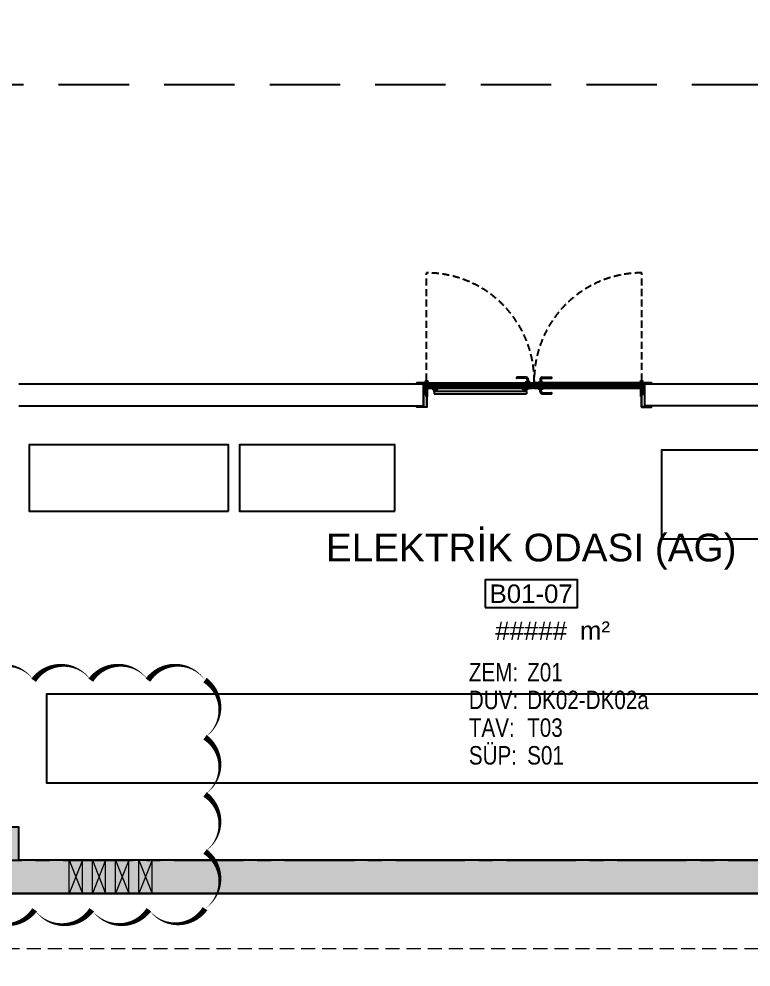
# Model space of a CAD drawing. Header units: millimetres. Extents: x -379292 to 1221486, y 92049 to 447512.
# Drawn here: x 123248 to 129855, y 99855 to 108412 of the extents above; entities that cross this region are included whole.
import ezdxf
from ezdxf.enums import TextEntityAlignment as Align
from ezdxf.lldxf.tags import DXFTag

# ---------------------------------------------------------------- set-up
doc = ezdxf.new("R2010")
doc.units = ezdxf.units.MM
doc.linetypes.add('CENTER', pattern=[2, 1.25, -0.25, 0.25, -0.25])
doc.linetypes.add('HIDDEN', pattern=[9.525, 6.35, -3.175])
for name, color, linetype in [('010-05', 1, 'Continuous'), ('05_AXIS', 211, 'CENTER'), ('05_DOOR', 2, 'Continuous'), ('05_EQUIPMENT', 1, 'Continuous'), ('05_HATCH 1', 101, 'Continuous'), ('05_HATCH CONCRETE', 141, 'Continuous'), ('05_HATCH SOLID-1', 252, 'Continuous'), ('05_HATCH SOLID-2', 253, 'Continuous'), ('05_MATERIAL TEXT', 112, 'Continuous'), ('05_PLASTER', 2, 'Continuous'), ('05_REV', 5, 'Continuous'), ('05_ROOM M2', 161, 'Continuous'), ('05_ROOM NAME', 153, 'Continuous'), ('05_ROOM NUMBER', 152, 'Continuous'), ('05_STEEL HIDDEN', 61, 'HIDDEN'), ('05_SYMBOL', 2, 'Continuous'), ('05_WALL', 3, 'Continuous'), ('08_POWER SYSTEM', 4, 'Continuous')]:
    doc.layers.add(name, color=color, linetype=linetype)
doc.layers.add('06_FORMWORK HIDDEN', color=252, linetype='HIDDEN2', lineweight=0)
doc.styles.add('DIM', font='arial.ttf')
doc.styles.add('YAZI-2', font='arial.ttf', dxfattribs={"height": 2})
doc.styles.add('YAZI-3', font='arial.ttf', dxfattribs={"height": 3})
tags = doc.linetypes.add('HIDDEN2', pattern=[0.1875, 0.125, -0.0625]).pattern_tags.tags
tags[6:7] = [DXFTag(74, 4), DXFTag(75, 0), DXFTag(340, '0'), DXFTag(46, 0.0), DXFTag(50, 0.0), DXFTag(44, 0.0), DXFTag(45, 0.0)]
tags[4:5] = [DXFTag(74, 4), DXFTag(75, 0), DXFTag(340, '0'), DXFTag(46, 0.0), DXFTag(50, 0.0), DXFTag(44, 0.0), DXFTag(45, 0.0)]

# ---------------------------------------------------------------- blocks, each defined once
blk = doc.blocks.new('202_Aks')
at = {"layer": '05_AXIS', "ltscale": 500}
blk.add_line((-5000, -177300), (142900, -177300), dxfattribs=at)
blk = doc.blocks.new('başlık')
at = {"layer": '05_MATERIAL TEXT', "style": 'DIM', "width": 0.8}
for s, p in [('ZEM:', (0, 50)), ('DUV:', (0, -100)), ('TAV:', (0, -250)), ('SÜP:', (0, -400))]:
    blk.add_text(s, height=100, dxfattribs=at).set_placement(p, align=Align.MIDDLE_LEFT)
blk = doc.blocks.new('MAHAL')
at = {"layer": '05_ROOM NUMBER'}
blk.add_lwpolyline([(-5.46, -10.75), (4.54, -10.75), (4.54, -7.75), (-5.46, -7.75)], close=True, dxfattribs=at)
at = {"layer": '05_HATCH SOLID-1', "xscale": 0.02, "yscale": 0.02, "zscale": 0.02}
blk.add_blockref('başlık', (-7.21, -18.75), dxfattribs=at)
at = {"layer": '05_MATERIAL TEXT', "style": 'DIM', "width": 0.8}
for tag, p in [('ZEMİN', (-0.89, -17.75)), ('DUVAR', (-0.89, -20.75)), ('TAVAN', (-0.89, -23.75)), ('SÜPÜRGELİK', (-0.89, -26.75))]:
    blk.add_attdef(tag, text='', height=2, dxfattribs=at).set_placement(p, align=Align.MIDDLE_LEFT)
at = {"layer": '05_ROOM M2', "insert": (6.45, -13.24), "char_height": 2, "attachment_point": 5, "style": 'YAZI-2'}
blk.add_mtext_dynamic_manual_height_columns('m²', width=6.9387, gutter_width=625, heights=[0], dxfattribs=at)
at = {"layer": '05_ROOM M2', "style": 'YAZI-2'}
blk.add_attdef('MAHALM2', text='', height=2, dxfattribs=at).set_placement((-0.46, -13.25), align=Align.MIDDLE_CENTER)
at = {"layer": '05_ROOM NAME', "style": 'YAZI-3'}
for tag, p in [('INGMAHALADI', (-0.46, 0.75)), ('TURMAHALADI', (-0.46, -4.25))]:
    blk.add_attdef(tag, text='', height=3, dxfattribs=at).set_placement(p, align=Align.MIDDLE_CENTER)
at = {"layer": '05_ROOM NUMBER', "style": 'YAZI-2'}
blk.add_attdef('MAHALNO', text='', height=2, dxfattribs=at).set_placement((-0.46, -9.25), align=Align.MIDDLE_CENTER)
blk = doc.blocks.new('VIDA')
at = {"layer": '05_EQUIPMENT'}
h = blk.add_hatch(dxfattribs=at)
h.set_pattern_fill('LINE', color=256, scale=0.1, angle=150, style=0)
h.set_pattern_definition([(330, (-3585.31887, 6072.20274), (0.03125, 0.05412658774), [])])
h.paths.add_polyline_path([(-0.09, -0.26), (-0.09, -1.74), (0.09, -1.74), (0.09, -0.26)])
h.paths.add_polyline_path([(-0.09, -0.26), (0.09, -0.26), (0, 0)])
for p, q in [((-0.09, -0.26), (0, 0)), ((0.09, -0.26), (0, 0)), ((-0.01, -2.02), (-0.18, -2.02)), ((0.09, -1.74), (-0.09, -1.74)), ((0.09, -1.95), (-0.09, -1.95)), ((0.01, -1.98), (-0.01, -1.98)), ((-0.01, -2.02), (-0.01, -1.98)), ((0.01, -2.02), (0.01, -1.98)), ((0.18, -2.02), (0.01, -2.02))]:
    blk.add_line(p, q, dxfattribs=at)
for points in [[(-0.18, -2.02), (-0.09, -1.95), (-0.09, -0.26)], [(0.18, -2.02), (0.09, -1.95), (0.09, -0.26)]]:
    blk.add_lwpolyline(points, dxfattribs=at)
blk = doc.blocks.new('*U83')
at = {"color": 8, "ltscale": 7}
for p, q in [((927.1, 60), (843.8, 60)), ((927.1, 50), (843.8, 50)), ((1072.9, 60), (1156.2, 60)), ((1072.9, 50), (1156.2, 50))]:
    blk.add_line(p, q, dxfattribs=at)
for centre, start, end in [((843.8, 55), 90, 270), ((1156.2, 55), 270, 90)]:
    blk.add_arc(centre, 5, start, end, dxfattribs=at)
at = {"color": 8}
blk.add_wipeout([(0, 0), (0, -206), (2000, -206), (2000, 0), (10, 0)], dxfattribs=at)
at = {"layer": '010-05', "ltscale": 7}
h = blk.add_hatch(dxfattribs=at)
h.set_pattern_fill('ANSI37', color=8, scale=0.1, angle=360, style=0)
h.set_pattern_definition([(45, (-20246.60925, -14802.3896), (-0.224506403, 0.224506403), []), (135, (-20246.60925, -14802.3896), (-0.224506403, -0.224506403), [])])
edge = h.paths.add_edge_path(flags=16)
edge.add_line((28.5, -46.7), (28.5, -55.3))
edge.add_line((28.5, -55.3), (21.5, -55.3))
edge.add_line((21.5, -55.3), (21.5, -49))
edge.add_arc((25.9, -50.6), 4.69, 56.54278, 159.2569, ccw=False)
edge = h.paths.add_edge_path()
edge.add_line((29.5, -45.1), (29.5, -56.3))
edge.add_line((29.5, -56.3), (20.5, -56.3))
edge.add_line((20.5, -56.3), (20.5, -42.5))
edge.add_line((20.5, -42.5), (34.2, -42.5))
edge.add_line((34.2, -42.5), (32.2, -43))
edge.add_arc((32.2, -45.8), 2.82, 91.10929, 165.59862)
edge = h.paths.add_edge_path(flags=16)
edge.add_arc((32.2, -45.8), 3.82, 143.46678, 165.59862, ccw=False)
edge.add_line((29.1, -43.5), (21.5, -43.5))
edge.add_line((21.5, -43.5), (21.5, -46.1))
edge.add_arc((25.7, -53.3), 8.25, 70.11032, 120.2945, ccw=False)
edge.add_line((28.5, -45.5), (28.5, -45.1))
edge.add_line((28.5, -45.1), (28.5, -44.8))
h = blk.add_hatch(dxfattribs=at)
h.set_pattern_fill('ANSI37', color=8, scale=0.1, angle=360, style=0)
h.set_pattern_definition([(135, (22246.60925, -14802.3896), (0.224506403, 0.224506403), []), (45, (22246.60925, -14802.3896), (0.224506403, -0.224506403), [])])
edge = h.paths.add_edge_path(flags=16)
edge.add_line((1971.5, -46.7), (1971.5, -55.3))
edge.add_line((1971.5, -55.3), (1978.5, -55.3))
edge.add_line((1978.5, -55.3), (1978.5, -49))
edge.add_arc((1974.1, -50.6), 4.69, 20.7431, 123.45722)
edge = h.paths.add_edge_path()
edge.add_line((1970.5, -45.1), (1970.5, -56.3))
edge.add_line((1970.5, -56.3), (1979.5, -56.3))
edge.add_line((1979.5, -56.3), (1979.5, -42.5))
edge.add_line((1979.5, -42.5), (1965.8, -42.5))
edge.add_line((1965.8, -42.5), (1967.8, -43))
edge.add_arc((1967.8, -45.8), 2.82, 14.40138, 88.89071, ccw=False)
edge = h.paths.add_edge_path(flags=16)
edge.add_arc((1967.8, -45.8), 3.82, 14.40138, 36.53322)
edge.add_line((1970.9, -43.5), (1978.5, -43.5))
edge.add_line((1978.5, -43.5), (1978.5, -46.1))
edge.add_arc((1974.3, -53.3), 8.25, 59.7055, 109.88968)
edge.add_line((1971.5, -45.5), (1971.5, -45.1))
edge.add_line((1971.5, -45.1), (1971.5, -44.8))
at = {"layer": '05_HATCH 1', "ltscale": 7}
h = blk.add_hatch(dxfattribs=at)
h.set_pattern_fill('HONEY', color=8, scale=15, angle=90, style=0)
h.set_pattern_definition([(270, (24591.2114, 3174525.0591), (-1.623797625, -2.8125), [1.875, -3.75]), (150, (24591.2114, 3174525.0591), (-1.62379763564, 2.81249999385), [1.875, -3.75]), (210, (24591.2114, 3174525.0591), (-3.24759526064, -6.15e-09), [-3.75, 1.875])])
h.paths.add_polyline_path([(978.3, -14.5), (981.6, -8.9), (31.6, -8.9), (33.7, -14.5)])
h = blk.add_hatch(dxfattribs=at)
h.set_pattern_fill('HONEY', color=8, scale=15, angle=90, style=0)
h.set_pattern_definition([(90, (24591.2114, -3174555.0591), (-1.623797625, 2.8125), [1.875, -3.75]), (210, (24591.2114, -3174555.0591), (-1.62379763564, -2.81249999385), [1.875, -3.75]), (150, (24591.2114, -3174555.0591), (-3.24759526064, 6.15e-09), [-3.75, 1.875])])
h.paths.add_polyline_path([(981.6, -21.1), (978.3, -15.5), (33.7, -15.5), (31.6, -21.1)])
h = blk.add_hatch(dxfattribs=at)
h.set_pattern_fill('HONEY', color=8, scale=15, angle=90, style=0)
h.set_pattern_definition([(270, (24341.2114, 3174525.0591), (-1.623797625, -2.8125), [1.875, -3.75]), (150, (24341.2114, 3174525.0591), (-1.62379763564, 2.81249999385), [1.875, -3.75]), (210, (24341.2114, 3174525.0591), (-3.24759526064, -6.15e-09), [-3.75, 1.875])])
h.paths.add_polyline_path([(771.7, -14.5), (768.4, -8.9), (1969.5, -8.9), (1966.3, -14.5)])
h = blk.add_hatch(dxfattribs=at)
h.set_pattern_fill('HONEY', color=8, scale=15, angle=90, style=0)
h.set_pattern_definition([(90, (24341.2114, -3174555.0591), (-1.623797625, 2.8125), [1.875, -3.75]), (210, (24341.2114, -3174555.0591), (-1.62379763564, -2.81249999385), [1.875, -3.75]), (150, (24341.2114, -3174555.0591), (-3.24759526064, 6.15e-09), [-3.75, 1.875])])
h.paths.add_polyline_path([(768.4, -21.1), (771.7, -15.5), (1966.3, -15.5), (1969.5, -21.1)])
at = {"color": 8, "linetype": 'HIDDEN', "ltscale": 10}
for p, q in [((29.4, 30.3), (29.4, 1001.6)), ((1970.5, 30.5), (1971.1, 1001.6))]:
    blk.add_line(p, q, dxfattribs=at)
at = {"color": 8, "ltscale": 7}
for p, q in [((22, 10), (969.9, 10)), ((22, 10), (1000, 10)), ((22, 8.8), (22, 10)), ((22, 8.8), (22, 10)), ((27.3, 2.4), (27.3, 1.4)), ((27.3, 2.4), (37.2, 2.4)), ((27.3, 2.4), (27.3, 1.4)), ((27.3, 2.4), (37.2, 2.4)), ((27.3, 1.4), (36.7, 1.4)), ((27.3, 1.4), (36.7, 1.4)), ((37.5, 4.8), (36.3, 4.8)), ((37.5, 4.8), (36.3, 4.8)), ((36.7, 1.4), (42.8, -15)), ((36.7, 1.4), (42.8, -15)), ((984.8, 2.4), (37.2, 2.4)), ((37.2, 2.4), (43.7, -14.5)), ((37.2, 2.4), (43.7, -14.5)), ((37.5, 8.8), (984.6, 8.8)), ((963.8, 15), (918.8, 15)), ((918.8, 15), (918.8, 10)), ((937.1, 40), (937.1, 15)), ((947.1, 40), (947.1, 15)), ((963.8, 15), (963.8, 10)), ((984.8, 2.4), (978.3, -14.5)), ((985.4, 1.4), (979.2, -15)), ((984.6, 4.8), (985.8, 4.8)), ((994.7, 2.4), (984.8, 2.4)), ((994.7, 1.4), (985.4, 1.4)), ((994.7, 2.4), (994.7, 1.4)), ((1978, 10), (1000, 10)), ((1005.3, 2.4), (1005.3, 1.4)), ((1005.3, 2.4), (1015.3, 2.4)), ((1005.3, 1.4), (1014.7, 1.4)), ((1015.5, 4.8), (1014.3, 4.8)), ((1014.7, 1.4), (1020.9, -15)), ((1015.3, 2.4), (1962.8, 2.4)), ((1015.3, 2.4), (1021.7, -14.5)), ((1962.5, 8.8), (1015.5, 8.8)), ((1978, 10), (1030.1, 10)), ((1036.2, 15), (1081.2, 15)), ((1036.2, 15), (1036.2, 10)), ((1052.9, 40), (1052.9, 15)), ((1062.9, 40), (1062.9, 15)), ((1081.2, 15), (1081.2, 10)), ((1962.8, 2.4), (1956.3, -14.5)), ((1962.8, 2.4), (1956.3, -14.5)), ((1963.3, 1.4), (1957.2, -15)), ((1963.3, 1.4), (1957.2, -15)), ((1962.5, 4.8), (1963.7, 4.8)), ((1962.5, 4.8), (1963.7, 4.8)), ((1972.7, 2.4), (1962.8, 2.4)), ((1972.7, 2.4), (1962.8, 2.4)), ((1972.7, 1.4), (1963.3, 1.4)), ((1972.7, 1.4), (1963.3, 1.4)), ((1972.7, 2.4), (1972.7, 1.4)), ((1972.7, 2.4), (1972.7, 1.4)), ((1978, 8.8), (1978, 10)), ((1978, 8.8), (1978, 10)), ((1978, 8.8), (1978, 10)), ((984.6, -38.8), (22, -38.8)), ((22, -38.8), (984.6, -38.8)), ((22, -40), (22, -38.8)), ((22, -40), (22, -38.8)), ((984.6, -40), (22, -40)), ((1000, -40), (22, -40)), ((42.8, -15), (27.3, -15)), ((42.8, -15), (27.3, -15)), ((27.3, -31.5), (36.6, -31.5)), ((27.3, -31.5), (27.3, -32.5)), ((27.3, -31.5), (36.6, -31.5)), ((27.3, -31.5), (27.3, -32.5)), ((27.3, -32.5), (37.2, -32.5)), ((27.3, -32.5), (37.2, -32.5)), ((33.2, -40), (984.6, -40)), ((37.5, -34.8), (36.3, -34.8)), ((37.5, -34.8), (36.3, -34.8)), ((36.6, -31.5), (42.8, -15)), ((36.6, -31.5), (42.8, -15)), ((37.2, -32.5), (43.7, -15.5)), ((37.2, -32.5), (43.7, -15.5)), ((984.8, -32.5), (37.2, -32.5)), ((981.6, -8.9), (40.5, -8.9)), ((981.6, -21.1), (40.5, -21.1)), ((978.3, -14.5), (43.7, -14.5)), ((978.3, -15.5), (43.7, -15.5)), ((96, -70), (96, -50)), ((930.7, -70), (96, -70)), ((96, -70), (96, -90)), ((116, -50), (116, -70)), ((910.7, -50), (910.7, -70)), ((930.7, -70), (930.7, -50)), ((930.7, -70), (930.7, -90)), ((984.8, -32.5), (978.3, -15.5)), ((985.4, -31.5), (979.2, -15)), ((979.2, -15), (994.7, -15)), ((984.6, -34.8), (985.8, -34.8)), ((994.7, -32.5), (984.8, -32.5)), ((994.7, -31.5), (985.4, -31.5)), ((994.7, -31.5), (994.7, -32.5)), ((1000, -40), (1978, -40)), ((1020.9, -15), (1005.3, -15)), ((1005.3, -31.5), (1014.6, -31.5)), ((1005.3, -31.5), (1005.3, -32.5)), ((1005.3, -32.5), (1015.2, -32.5)), ((1015.5, -34.8), (1014.3, -34.8)), ((1014.6, -31.5), (1020.9, -15)), ((1015.2, -32.5), (1021.7, -15.5)), ((1015.2, -32.5), (1962.8, -32.5)), ((1015.5, -38.8), (1978, -38.8)), ((1978, -38.8), (1015.5, -38.8)), ((1966.8, -40), (1015.5, -40)), ((1015.5, -40), (1978, -40)), ((1018.5, -8.9), (1959.5, -8.9)), ((1018.5, -21.1), (1959.5, -21.1)), ((1021.7, -14.5), (1956.3, -14.5)), ((1021.7, -15.5), (1956.3, -15.5)), ((1036.2, -45), (1036.2, -40)), ((1036.2, -45), (1081.2, -45)), ((1052.9, -70), (1052.9, -45)), ((1062.9, -70), (1062.9, -45)), ((1072.9, -80), (1156.2, -80)), ((1081.2, -45), (1081.2, -40)), ((1962.8, -32.5), (1956.3, -15.5)), ((1962.8, -32.5), (1956.3, -15.5)), ((1963.4, -31.5), (1957.2, -15)), ((1957.2, -15), (1972.7, -15)), ((1963.4, -31.5), (1957.2, -15)), ((1957.2, -15), (1972.7, -15)), ((1962.5, -34.8), (1963.7, -34.8)), ((1972.7, -32.5), (1962.8, -32.5)), ((1972.7, -32.5), (1962.8, -32.5)), ((1972.7, -31.5), (1963.4, -31.5)), ((1972.7, -31.5), (1963.4, -31.5)), ((1972.7, -31.5), (1972.7, -32.5)), ((1972.7, -31.5), (1972.7, -32.5)), ((1978, -30), (1978, -28.8)), ((1978, -30), (1978, -28.8)), ((1978, -40), (1978, -38.8)), ((96, -90), (930.7, -90)), ((1072.9, -90), (1156.2, -90))]:
    blk.add_line(p, q, dxfattribs=at)
at = {"color": 8, "ltscale": 7, "flags": 128}
for points in [[(35.5, -113, -1), (34, -113), (34, -96.3), (32, -96.3), (32, -113, 1), (37.5, -113), (37.5, -46.5, 1), (30, -46.5), (30, -56.3), (20, -56.3), (20, 10), (-60, 10), (-60, 0), (-50, 0), (-50, 2), (-58, 2), (-58, 8), (18, 8), (18, -58.3), (32, -58.3), (32, -46.5, -1), (35.5, -46.5)], [(1964.5, -113, 1), (1966, -113), (1966, -96.3), (1968, -96.3), (1968, -113, -1), (1962.5, -113), (1962.5, -46.5, -1), (1970, -46.5), (1970, -56.3), (1980, -56.3), (1980, 10), (2060, 10), (2060, 0), (2050, 0), (2050, 2), (2058, 2), (2058, 8), (1982, 8), (1982, -58.3), (1968, -58.3), (1968, -46.5, 1), (1964.5, -46.5)]]:
    blk.add_lwpolyline(points, format="xyb", close=True, dxfattribs=at)
at = {"color": 8, "ltscale": 7}
for points in [[(37.5, 4.8), (37.5, 8.8), (22, 8.8), (22, -38.8), (37.5, -38.8), (37.5, -34.8)], [(37.5, 4.8), (37.5, 8.8), (22, 8.8), (22, -38.8), (37.5, -38.8), (37.5, -34.8)], [(36.3, 4.8), (36.3, 7.6), (23.2, 7.6), (23.2, -37.6), (36.3, -37.6), (36.3, -34.8)], [(36.3, 4.8), (36.3, 7.6), (23.2, 7.6), (23.2, -37.6), (36.3, -37.6), (36.3, -34.8)], [(984.6, 4.8), (984.6, 8.8), (1000, 8.8), (1000, -38.8), (984.6, -38.8), (984.6, -34.8)], [(985.8, 4.8), (985.8, 7.6), (998.8, 7.6), (998.8, -37.6), (985.8, -37.6), (985.8, -34.8)], [(1015.5, 4.8), (1015.5, 8.8), (1000, 8.8), (1000, -38.8), (1015.5, -38.8), (1015.5, -34.8)], [(1014.3, 4.8), (1014.3, 7.6), (1001.2, 7.6), (1001.2, -37.6), (1014.3, -37.6), (1014.3, -34.8)], [(1962.5, 4.8), (1962.5, 8.8), (1978, 8.8), (1978, -38.8), (1962.5, -38.8), (1962.5, -34.8)], [(1962.5, 4.8), (1962.5, 8.8), (1978, 8.8), (1978, -38.8), (1962.5, -38.8), (1962.5, -34.8)], [(1963.7, 4.8), (1963.7, 7.6), (1976.8, 7.6), (1976.8, -37.6), (1963.7, -37.6), (1963.7, -34.8)], [(1963.7, 4.8), (1963.7, 7.6), (1976.8, 7.6), (1976.8, -37.6), (1963.7, -37.6), (1963.7, -34.8)], [(86, -40), (86, -50), (127.7, -50), (127.7, -40)], [(940.7, -40), (940.7, -50), (899, -50), (899, -40)]]:
    blk.add_lwpolyline(points, dxfattribs=at)
for points in [[(32, -66.3), (32, -210), (-60, -210), (-60, -200), (-50, -200), (-50, -202), (-58, -202), (-58, -208), (30, -208), (30, -66.3)], [(29, -68.3), (20, -68.3), (20, -94.5), (30, -104.5), (30, -117.8), (28, -117.8), (28, -105.3), (18, -95.3), (18, -66.3), (29, -66.3)], [(1968, -66.3), (1968, -210), (2060, -210), (2060, -200), (2050, -200), (2050, -202), (2058, -202), (2058, -208), (1970, -208), (1970, -66.3)], [(1971, -58.3), (1980, -58.3), (1980, -84.5), (1970, -94.5), (1970, -107.8), (1972, -107.8), (1972, -95.3), (1982, -85.3), (1982, -56.3), (1971, -56.3)]]:
    blk.add_lwpolyline(points, close=True, dxfattribs=at)
for centre, radius in [((29, 20.6), 10.1), ((29, 20.6), 6.72), ((1971, 20.6), 10.1), ((1971, 20.6), 6.72)]:
    blk.add_circle(centre, radius, dxfattribs=at)
at = {"color": 8, "linetype": 'HIDDEN', "ltscale": 10}
for centre, radius, start, end in [((27.6, 29.1), 972.5, 359.17896, 89.89131), ((1972.5, 29.1), 972.6, 90.08024, 180.82588)]:
    blk.add_arc(centre, radius, start, end, dxfattribs=at)
at = {"color": 8, "ltscale": 7}
for centre, radius, start, end in [((927.1, 40), 20, 0, 90), ((927.1, 40), 10, 0, 90), ((1072.9, 40), 20, 90, 180), ((1072.9, 40), 10, 90, 180), ((1072.9, -70), 20, 180, 270), ((1072.9, -70), 10, 180, 270), ((1156.2, -85), 5, 270, 90)]:
    blk.add_arc(centre, radius, start, end, dxfattribs=at)
at = {"layer": '010-05', "color": 8, "ltscale": 7}
for points in [[(29.5, -45.1, -0.336971), (32.2, -43), (34.2, -42.5), (29.5, -42.5), (20.5, -42.5), (20.5, -56.3), (29.5, -56.3)], [(28.5, -45.5, 0.222538), (21.5, -46.1), (21.5, -43.5), (29.1, -43.5, 0.09687), (28.5, -44.8), (28.5, -45.1)], [(28.5, -55.3), (21.5, -55.3), (21.5, -48.9, -0.473637), (28.5, -46.7)], [(1970.5, -45.1, 0.336971), (1967.8, -43), (1965.8, -42.5), (1970.5, -42.5), (1979.5, -42.5), (1979.5, -56.3), (1970.5, -56.3)], [(1971.5, -45.5, -0.222538), (1978.5, -46.1), (1978.5, -43.5), (1970.9, -43.5, -0.09687), (1971.5, -44.8), (1971.5, -45.1)], [(1971.5, -55.3), (1978.5, -55.3), (1978.5, -48.9, 0.473637), (1971.5, -46.7)]]:
    blk.add_lwpolyline(points, format="xyb", close=True, dxfattribs=at)
at = {"layer": '05_PLASTER', "color": 8, "ltscale": 7}
blk.add_line((1990, -41.6), (1990, 0), dxfattribs=at)
at = {"layer": '05_STEEL HIDDEN', "color": 8, "ltscale": 7}
for points in [[(17, -59.4), (17, -34.2), (11, -34.2), (11, -60.5), (23, -88.8), (23, -111.1), (29, -111.1), (29, -87.6)], [(1983, -49.4), (1983, -12.6), (1989, -12.6), (1989, -50.5), (1977, -78.8), (1977, -101.1), (1971, -101.1), (1971, -77.6)]]:
    blk.add_lwpolyline(points, close=True, dxfattribs=at)
at = {"layer": '05_STEEL HIDDEN', "color": 8, "ltscale": 7, "flags": 128}
for points in [[(17, -34.2), (18, -34.2), (18, -59.4), (30, -87.6), (30, -111.1), (29, -111.1)], [(1983, -12.6), (1982, -12.6), (1982, -49.4), (1970, -77.6), (1970, -101.1), (1971, -101.1)]]:
    blk.add_lwpolyline(points, dxfattribs=at)
at = {"layer": '05_WALL', "color": 8, "ltscale": 7}
for p, q in [((0, -200), (0, 0)), ((2000, -200), (2000, 0))]:
    blk.add_line(p, q, dxfattribs=at)
at = {"color": 8, "ltscale": 7, "yscale": 10, "zscale": 10, "rotation": 180}
for p, xscale in [((25, -76.5), -10), ((1975, -76.5), 10)]:
    blk.add_blockref('VIDA', p, dxfattribs=dict(at, xscale=xscale))
blk = doc.blocks.new('OtoParkBodrumKatMimari')
at = {"layer": '05_REV'}
blk.add_lwpolyline([(71225.6, -447.5, 0, 51.6, 0.520567), (71741.2, -447, 0, 51.6, 0.520567), (72256.9, -446.6, 0, 51.6, 0.520567), (72772.5, -446.2, 0, 51.6, 0.520567), (73279.3, -436.8, 0, 51.6, 0.520567), (73279.3, 78.8, 0, 51.6, 0.520567), (73279.3, 594.5, 0, 51.6, 0.520567), (73279.3, 1110.1, 0, 51.6, 0.520567), (73279.3, 1625.8, 0, 51.6, 0.520567), (72764.1, 1625.8, 0, 51.6, 0.520567), (72248.4, 1625.3, 0, 51.6, 0.520567), (71732.8, 1624.9, 0, 51.6, 0.520567), (71217.1, 1624.5, 0, 51.6, 0.520567)], format="xyseb", dxfattribs=at)
at = {"layer": '05_SYMBOL', "color": 252, "linetype": 'HIDDEN', "ltscale": 100}
blk.add_lwpolyline([(91643.3, 7000), (67312.9, 7000)], dxfattribs=at)
at = {"layer": '05_WALL', "color": 8, "flags": 128}
blk.add_lwpolyline([(79400, 4100), (77250, 4100), (77250, 4300), (79400, 4300)], dxfattribs=at)
at = {"layer": '06_FORMWORK HIDDEN', "linetype": 'HIDDEN', "ltscale": 20}
blk.add_line((90465.8, -800), (70114.5, -800), dxfattribs=at)
at = {"layer": '06_FORMWORK HIDDEN'}
for points in [[(72052.5, -300), (72052.5, 0), (72172.5, -300), (72172.5, 0), (72052.5, -300)], [(72262.5, -300), (72262.5, 0), (72382.5, -300), (72382.5, 0), (72262.5, -300)], [(72472.5, -300), (72472.5, 0), (72592.5, -300), (72592.5, 0), (72472.5, -300)], [(72682.5, -300), (72682.5, 0), (72802.5, -300), (72802.5, 0), (72682.5, -300)]]:
    blk.add_lwpolyline(points, dxfattribs=at)
at = {"layer": '08_POWER SYSTEM', "ltscale": 25}
for points in [[(73490.9, 3150), (73490.9, 3750), (71690.9, 3750), (71690.9, 3150)], [(74990.9, 3150), (74990.9, 3750), (73590.9, 3750), (73590.9, 3150)], [(79400, 2900), (79400, 3700), (77400, 3700), (77400, 2900)], [(79650, 700), (79650, 1500), (71850, 1500), (71850, 700)]]:
    blk.add_lwpolyline(points, close=True, dxfattribs=at)
at = {"layer": '05_AXIS'}
blk.add_blockref('202_Aks', (5000, 177300), dxfattribs=at)
at = {"layer": '05_ROOM NUMBER'}
ref = blk.add_blockref('MAHAL', (76261.2, 3176.4), dxfattribs=dict(at, xscale=83.33333333333333, yscale=83.33333333333333, zscale=83.33333333333333))
ref.add_attrib('TURMAHALADI', 'ELEKTRİK ODASI (AG)', dxfattribs={"layer": '05_ROOM NAME', "height": 250, "style": 'YAZI-3'}).set_placement((76223, 2822.3), align=Align.MIDDLE_CENTER)
ref.add_attrib('MAHALNO', 'B01-07', dxfattribs={"height": 166.67, "style": 'YAZI-2'}).set_placement((76223, 2405.6), align=Align.MIDDLE_CENTER)
ref.add_attrib('MAHALM2', '#####', dxfattribs={"layer": '05_ROOM M2', "height": 166.67, "style": 'YAZI-2'}).set_placement((76223, 2072.3), align=Align.MIDDLE_CENTER)
ref.add_attrib('ZEMİN', 'Z01', dxfattribs={"layer": '05_MATERIAL TEXT', "height": 166.67, "style": 'DIM', "width": 0.8}).set_placement((76186.9, 1697.3), align=Align.MIDDLE_LEFT)
ref.add_attrib('DUVAR', 'DK02-DK02a', dxfattribs={"layer": '05_MATERIAL TEXT', "height": 166.67, "style": 'DIM', "width": 0.8}).set_placement((76186.9, 1447.3), align=Align.MIDDLE_LEFT)
ref.add_attrib('TAVAN', 'T03', dxfattribs={"layer": '05_MATERIAL TEXT', "height": 166.67, "style": 'DIM', "width": 0.8}).set_placement((76186.9, 1197.3), align=Align.MIDDLE_LEFT)
ref.add_attrib('SÜPÜRGELİK', 'S01', dxfattribs={"layer": '05_MATERIAL TEXT', "height": 166.67, "style": 'DIM', "width": 0.8}).set_placement((76186.9, 947.3), align=Align.MIDDLE_LEFT)
at = {"layer": '05_DOOR', "color": 8}
blk.add_blockref('*U83', (75250, 4300), dxfattribs=at)
at = {"layer": '05_HATCH CONCRETE'}
h = blk.add_hatch(dxfattribs=at)
h.set_pattern_fill('ANSI33', color=8, scale=15, angle=180, style=0)
h.set_pattern_definition([(225, (905000, -3e-07), (67.351921, -67.351921), []), (225, (904932.65, -3e-07), (67.351921, -67.351921), [47.625, -23.8125])])
h.paths.add_polyline_path([(142600, 59700), (142799.9, 59700), (139870.2, 56380.9), (139645.3, 56579.4), (139248.3, 56129.6), (139473.2, 55931.1), (135668.1, 51620.2), (135443.2, 51818.7), (134847.6, 51144), (135072.5, 50945.4), (131505.7, 46904.4), (131280.8, 47103), (130883.7, 46653.1), (131108.6, 46454.6), (127899.1, 42818.4), (127674.2, 43017), (127277.1, 42567.1), (127502.1, 42368.6), (124481.2, 38946.1), (124256.2, 39144.7), (123859.2, 38694.8), (124084.1, 38496.3), (120848.1, 34830.2), (120623.2, 35028.7), (120027.6, 34353.9), (120252.6, 34155.4), (117433.5, 30961.6), (117208.6, 31160.1), (116811.5, 30710.3), (117036.4, 30511.8), (113992.4, 27063), (113767.5, 27261.6), (113370.4, 26811.7), (113595.3, 26613.2), (110385.8, 22977), (110160.9, 23175.6), (109763.9, 22725.7), (109988.8, 22527.2), (106785.9, 18898.6), (106561, 19097.1), (105965.4, 18422.3), (106190.3, 18223.8), (103361.3, 15018.7), (103136.4, 15217.3), (102739.4, 14767.4), (102964.3, 14568.9), (99776.9, 10957.9), (99552, 11156.4), (99155, 10706.6), (99379.9, 10508), (96302.7, 7021.8), (96077.8, 7220.4), (95614.6, 6695.6), (95839.5, 6497), (93887.3, 4285.3), (93662.4, 4483.9), (93265.4, 4034), (93490.3, 3835.5), (90240.2, 153.3), (90240.2, 300), (89640.2, 300), (89640.2, 0), (88400, 0), (88400, 300), (87800, 300), (87800, 0), (80000, 0), (80000, 300), (79400, 300), (79400, 0), (71600, 0), (71600, 300), (71000, 300), (71000, -300), (90240.2, -300), (143200, 59700), (143200, 67400), (142600, 67400), (142600, 66800), (142900, 66800), (142900, 64150), (142600, 64150), (142600, 63550), (142900, 63550), (142900, 60300), (142600, 60300)])
at = {"color": 5}
blk.add_lwpolyline([(79400, 0), (71600, 0), (71600, 300), (71000, 300), (71000, -300), (90240.2, -300)], dxfattribs=at)
at = {"layer": '05_HATCH SOLID-2', "color": 251, "ltscale": 25}
blk.add_lwpolyline([(150500, -8770), (150500, 187430), (4700, 187430), (4700, 177600), (135600, 177600), (135600, 144600), (143200, 144600), (143200, 59700), (90240.2, -300), (70300, -300), (63119.3, 5880.5)], dxfattribs=at)
at = {"layer": '05_WALL', "color": 8}
for points in [[(71600, 4300), (75250, 4300), (75250, 4100)], [(71600, 4100), (75250, 4100)]]:
    blk.add_lwpolyline(points, dxfattribs=at)

msp = doc.modelspace()

# ---------------------------------------------------------------- block references
at = {"color": 8}
msp.add_blockref('OtoParkBodrumKatMimari', (51648, 100818.8), dxfattribs=at)

doc.saveas('drawing.dxf')
